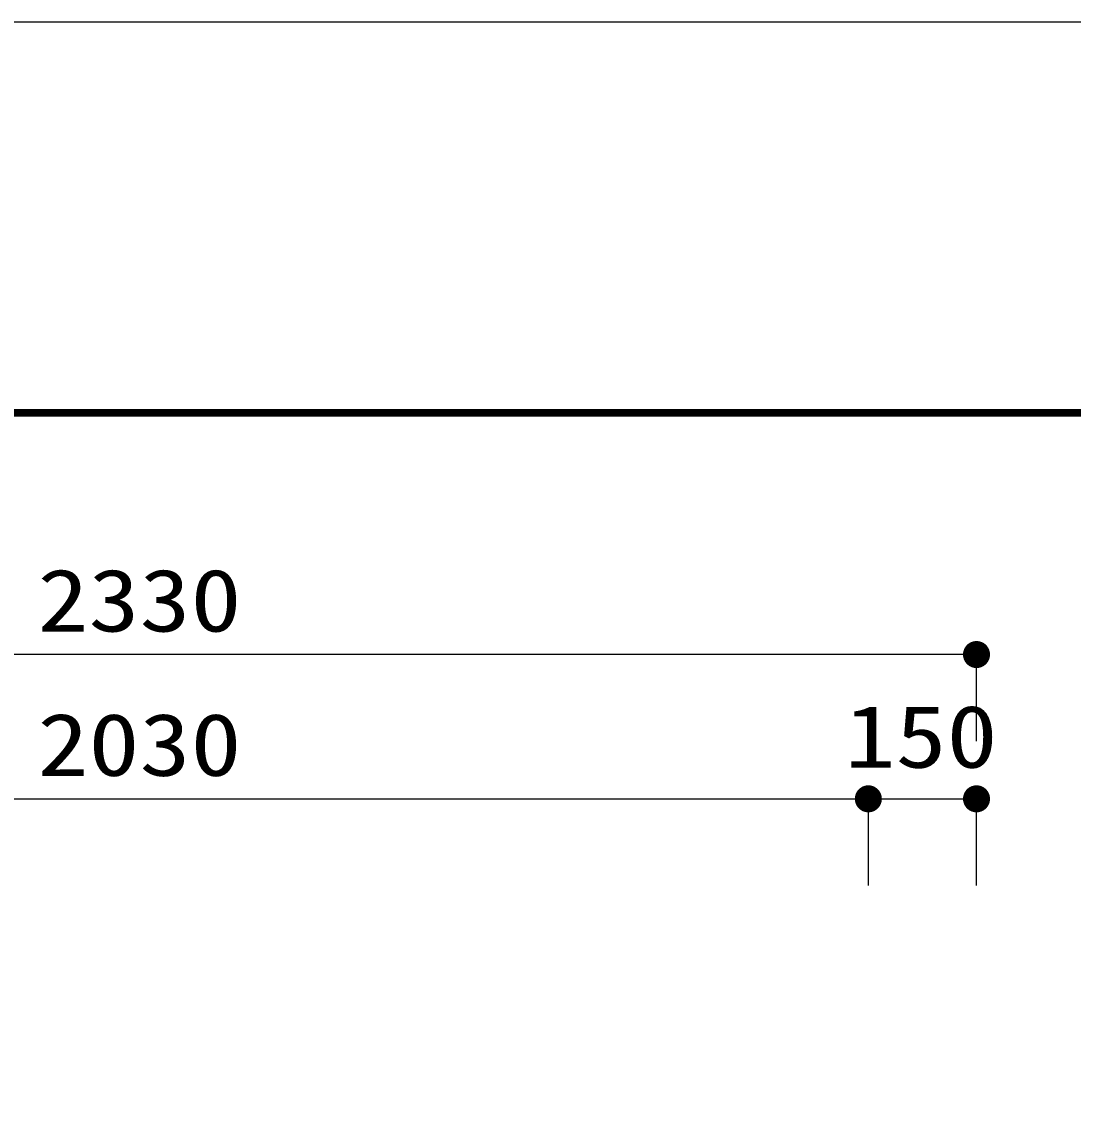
# Model space of a CAD drawing. Units: millimetres, scale not verified. Extents: x -23960 to 8910, y -6308 to 6308.
# Drawn here: x -4858 to -3399, y 4799 to 6308 of the extents above; entities that cross this region are included whole.
import ezdxf
from ezdxf.enums import TextEntityAlignment as Align

# ---------------------------------------------------------------- set-up
doc = ezdxf.new("R2010")
doc.units = ezdxf.units.MM
doc.header["$LTSCALE"] = 30
for name, color, linetype, lineweight in [('0-3_00クル-フ-6寸法', 132, 'Continuous', 25), ('1-4_図面枠', 7, 'Continuous', 25), ('1-5_Axis_waku', 7, 'Continuous', 25)]:
    doc.layers.add(name, color=color, linetype=linetype, lineweight=lineweight)
doc.styles.add('ＭＳ ゴシック', font='')
doc.styles.get('ＭＳ ゴシック').set_extended_font_data('MS Gothic')

msp = doc.modelspace()

# ---------------------------------------------------------------- linework, layer by layer
at = {"layer": '0-3_00クル-フ-6寸法', "color": 4}
for p, q in [((-3533.6, 5430.52), (-5863.58, 5430.52)), ((-3533.6, 5310.52), (-3533.6, 5430.52)), ((-5713.58, 5230.52), (-3683.6, 5230.52)), ((-3683.6, 5110.52), (-3683.6, 5230.52)), ((-3683.6, 5110.52), (-3683.6, 5230.52)), ((-3683.6, 5230.52), (-3533.6, 5230.52)), ((-3533.6, 5110.52), (-3533.6, 5230.52))]:
    msp.add_line(p, q, dxfattribs=at)
at = {"layer": '0-3_00クル-フ-6寸法'}
for points in [[(-3533.6, 5430.52), (-3545.55, 5444.96), (-3543.65, 5446.35)], [(-3533.6, 5430.52), (-3543.65, 5446.35), (-3541.58, 5447.48)], [(-3533.6, 5430.52), (-3541.58, 5447.48), (-3539.4, 5448.35)], [(-3533.6, 5430.52), (-3539.4, 5448.35), (-3537.11, 5448.93)], [(-3533.6, 5430.52), (-3537.11, 5448.93), (-3534.78, 5449.23)], [(-3533.6, 5430.52), (-3534.78, 5449.23), (-3532.42, 5449.23)], [(-3533.6, 5430.52), (-3532.42, 5449.23), (-3530.09, 5448.93)], [(-3533.6, 5430.52), (-3530.09, 5448.93), (-3527.81, 5448.35)], [(-3533.6, 5430.52), (-3527.81, 5448.35), (-3525.62, 5447.48)], [(-3533.6, 5430.52), (-3525.62, 5447.48), (-3523.55, 5446.35)], [(-3533.6, 5430.52), (-3523.55, 5446.35), (-3521.65, 5444.96)], [(-3533.6, 5430.52), (-3552.35, 5430.52), (-3552.2, 5432.87)], [(-3533.6, 5430.52), (-3552.2, 5432.87), (-3551.76, 5435.18)], [(-3533.6, 5430.52), (-3551.76, 5435.18), (-3551.03, 5437.42)], [(-3533.6, 5430.52), (-3551.03, 5437.42), (-3550.03, 5439.55)], [(-3533.6, 5430.52), (-3550.03, 5439.55), (-3548.77, 5441.54)], [(-3533.6, 5430.52), (-3548.77, 5441.54), (-3547.27, 5443.35)], [(-3533.6, 5430.52), (-3547.27, 5443.35), (-3545.55, 5444.96)], [(-3533.6, 5430.52), (-3521.65, 5444.96), (-3519.93, 5443.35)], [(-3533.6, 5430.52), (-3519.93, 5443.35), (-3518.43, 5441.54)], [(-3533.6, 5430.52), (-3518.43, 5441.54), (-3517.17, 5439.55)], [(-3533.6, 5430.52), (-3517.17, 5439.55), (-3516.17, 5437.42)], [(-3533.6, 5430.52), (-3516.17, 5437.42), (-3515.44, 5435.18)], [(-3533.6, 5430.52), (-3515.44, 5435.18), (-3515, 5432.87)], [(-3533.6, 5430.52), (-3515, 5432.87), (-3514.85, 5430.52)], [(-3533.6, 5430.52), (-3552.2, 5428.17), (-3552.35, 5430.52)], [(-3533.6, 5430.52), (-3551.76, 5425.85), (-3552.2, 5428.17)], [(-3533.6, 5430.52), (-3551.03, 5423.61), (-3551.76, 5425.85)], [(-3533.6, 5430.52), (-3550.03, 5421.48), (-3551.03, 5423.61)], [(-3533.6, 5430.52), (-3548.77, 5419.5), (-3550.03, 5421.48)], [(-3533.6, 5430.52), (-3547.27, 5417.68), (-3548.77, 5419.5)], [(-3533.6, 5430.52), (-3545.55, 5416.07), (-3547.27, 5417.68)], [(-3533.6, 5430.52), (-3543.65, 5414.69), (-3545.55, 5416.07)], [(-3533.6, 5430.52), (-3541.58, 5413.55), (-3543.65, 5414.69)], [(-3533.6, 5430.52), (-3539.4, 5412.68), (-3541.58, 5413.55)], [(-3533.6, 5430.52), (-3537.11, 5412.1), (-3539.4, 5412.68)], [(-3533.6, 5430.52), (-3534.78, 5411.8), (-3537.11, 5412.1)], [(-3533.6, 5430.52), (-3532.42, 5411.8), (-3534.78, 5411.8)], [(-3533.6, 5430.52), (-3530.09, 5412.1), (-3532.42, 5411.8)], [(-3533.6, 5430.52), (-3527.81, 5412.68), (-3530.09, 5412.1)], [(-3533.6, 5430.52), (-3525.62, 5413.55), (-3527.81, 5412.68)], [(-3533.6, 5430.52), (-3523.55, 5414.69), (-3525.62, 5413.55)], [(-3533.6, 5430.52), (-3521.65, 5416.07), (-3523.55, 5414.69)], [(-3533.6, 5430.52), (-3519.93, 5417.68), (-3521.65, 5416.07)], [(-3533.6, 5430.52), (-3518.43, 5419.5), (-3519.93, 5417.68)], [(-3533.6, 5430.52), (-3517.17, 5421.48), (-3518.43, 5419.5)], [(-3533.6, 5430.52), (-3516.17, 5423.61), (-3517.17, 5421.48)], [(-3533.6, 5430.52), (-3515.44, 5425.85), (-3516.17, 5423.61)], [(-3533.6, 5430.52), (-3515, 5428.17), (-3515.44, 5425.85)], [(-3533.6, 5430.52), (-3514.85, 5430.52), (-3515, 5428.17)], [(-3683.6, 5230.52), (-3702.2, 5232.87), (-3701.76, 5235.18)], [(-3683.6, 5230.52), (-3702.2, 5232.87), (-3701.76, 5235.18)], [(-3683.6, 5230.52), (-3701.76, 5235.18), (-3701.04, 5237.42)], [(-3683.6, 5230.52), (-3701.76, 5235.18), (-3701.04, 5237.42)], [(-3683.6, 5230.52), (-3701.04, 5237.42), (-3700.03, 5239.55)], [(-3683.6, 5230.52), (-3701.04, 5237.42), (-3700.03, 5239.55)], [(-3683.6, 5230.52), (-3700.03, 5239.55), (-3698.77, 5241.54)], [(-3683.6, 5230.52), (-3700.03, 5239.55), (-3698.77, 5241.54)], [(-3683.6, 5230.52), (-3698.77, 5241.54), (-3697.27, 5243.35)], [(-3683.6, 5230.52), (-3698.77, 5241.54), (-3697.27, 5243.35)], [(-3683.6, 5230.52), (-3697.27, 5243.35), (-3695.55, 5244.96)], [(-3683.6, 5230.52), (-3697.27, 5243.35), (-3695.55, 5244.96)], [(-3683.6, 5230.52), (-3695.55, 5244.96), (-3693.65, 5246.35)], [(-3683.6, 5230.52), (-3695.55, 5244.96), (-3693.65, 5246.35)], [(-3683.6, 5230.52), (-3693.65, 5246.35), (-3691.59, 5247.48)], [(-3683.6, 5230.52), (-3693.65, 5246.35), (-3691.59, 5247.48)], [(-3683.6, 5230.52), (-3691.59, 5247.48), (-3689.4, 5248.35)], [(-3683.6, 5230.52), (-3691.59, 5247.48), (-3689.4, 5248.35)], [(-3683.6, 5230.52), (-3689.4, 5248.35), (-3687.12, 5248.93)], [(-3683.6, 5230.52), (-3689.4, 5248.35), (-3687.12, 5248.93)], [(-3683.6, 5230.52), (-3687.12, 5248.93), (-3684.78, 5249.23)], [(-3683.6, 5230.52), (-3687.12, 5248.93), (-3684.78, 5249.23)], [(-3683.6, 5230.52), (-3684.78, 5249.23), (-3682.42, 5249.23)], [(-3683.6, 5230.52), (-3684.78, 5249.23), (-3682.42, 5249.23)], [(-3683.6, 5230.52), (-3682.42, 5249.23), (-3680.09, 5248.93)], [(-3683.6, 5230.52), (-3682.42, 5249.23), (-3680.09, 5248.93)], [(-3683.6, 5230.52), (-3680.09, 5248.93), (-3677.81, 5248.35)], [(-3683.6, 5230.52), (-3680.09, 5248.93), (-3677.81, 5248.35)], [(-3683.6, 5230.52), (-3677.81, 5248.35), (-3675.62, 5247.48)], [(-3683.6, 5230.52), (-3677.81, 5248.35), (-3675.62, 5247.48)], [(-3683.6, 5230.52), (-3675.62, 5247.48), (-3673.56, 5246.35)], [(-3683.6, 5230.52), (-3675.62, 5247.48), (-3673.56, 5246.35)], [(-3683.6, 5230.52), (-3673.56, 5246.35), (-3671.65, 5244.96)], [(-3683.6, 5230.52), (-3673.56, 5246.35), (-3671.65, 5244.96)], [(-3683.6, 5230.52), (-3671.65, 5244.96), (-3669.93, 5243.35)], [(-3683.6, 5230.52), (-3671.65, 5244.96), (-3669.93, 5243.35)], [(-3683.6, 5230.52), (-3669.93, 5243.35), (-3668.43, 5241.54)], [(-3683.6, 5230.52), (-3669.93, 5243.35), (-3668.43, 5241.54)], [(-3683.6, 5230.52), (-3668.43, 5241.54), (-3667.17, 5239.55)], [(-3683.6, 5230.52), (-3668.43, 5241.54), (-3667.17, 5239.55)], [(-3683.6, 5230.52), (-3667.17, 5239.55), (-3666.17, 5237.42)], [(-3683.6, 5230.52), (-3667.17, 5239.55), (-3666.17, 5237.42)], [(-3683.6, 5230.52), (-3666.17, 5237.42), (-3665.44, 5235.18)], [(-3683.6, 5230.52), (-3666.17, 5237.42), (-3665.44, 5235.18)], [(-3683.6, 5230.52), (-3665.44, 5235.18), (-3665, 5232.87)], [(-3683.6, 5230.52), (-3665.44, 5235.18), (-3665, 5232.87)], [(-3533.6, 5230.52), (-3552.2, 5232.87), (-3551.76, 5235.18)], [(-3533.6, 5230.52), (-3551.76, 5235.18), (-3551.03, 5237.42)], [(-3533.6, 5230.52), (-3551.03, 5237.42), (-3550.03, 5239.55)], [(-3533.6, 5230.52), (-3550.03, 5239.55), (-3548.77, 5241.54)], [(-3533.6, 5230.52), (-3548.77, 5241.54), (-3547.27, 5243.35)], [(-3533.6, 5230.52), (-3547.27, 5243.35), (-3545.55, 5244.96)], [(-3533.6, 5230.52), (-3545.55, 5244.96), (-3543.65, 5246.35)], [(-3533.6, 5230.52), (-3543.65, 5246.35), (-3541.58, 5247.48)], [(-3533.6, 5230.52), (-3541.58, 5247.48), (-3539.4, 5248.35)], [(-3533.6, 5230.52), (-3539.4, 5248.35), (-3537.11, 5248.93)], [(-3533.6, 5230.52), (-3537.11, 5248.93), (-3534.78, 5249.23)], [(-3533.6, 5230.52), (-3534.78, 5249.23), (-3532.42, 5249.23)], [(-3533.6, 5230.52), (-3532.42, 5249.23), (-3530.09, 5248.93)], [(-3533.6, 5230.52), (-3530.09, 5248.93), (-3527.81, 5248.35)], [(-3533.6, 5230.52), (-3527.81, 5248.35), (-3525.62, 5247.48)], [(-3533.6, 5230.52), (-3525.62, 5247.48), (-3523.55, 5246.35)], [(-3533.6, 5230.52), (-3523.55, 5246.35), (-3521.65, 5244.96)], [(-3533.6, 5230.52), (-3521.65, 5244.96), (-3519.93, 5243.35)], [(-3533.6, 5230.52), (-3519.93, 5243.35), (-3518.43, 5241.54)], [(-3533.6, 5230.52), (-3518.43, 5241.54), (-3517.17, 5239.55)], [(-3533.6, 5230.52), (-3517.17, 5239.55), (-3516.17, 5237.42)], [(-3533.6, 5230.52), (-3516.17, 5237.42), (-3515.44, 5235.18)], [(-3533.6, 5230.52), (-3515.44, 5235.18), (-3515, 5232.87)], [(-3683.6, 5230.52), (-3702.35, 5230.52), (-3702.2, 5232.87)], [(-3683.6, 5230.52), (-3702.35, 5230.52), (-3702.2, 5232.87)], [(-3683.6, 5230.52), (-3702.2, 5228.17), (-3702.35, 5230.52)], [(-3683.6, 5230.52), (-3702.2, 5228.17), (-3702.35, 5230.52)], [(-3683.6, 5230.52), (-3701.76, 5225.85), (-3702.2, 5228.17)], [(-3683.6, 5230.52), (-3701.76, 5225.85), (-3702.2, 5228.17)], [(-3683.6, 5230.52), (-3701.04, 5223.61), (-3701.76, 5225.85)], [(-3683.6, 5230.52), (-3701.04, 5223.61), (-3701.76, 5225.85)], [(-3683.6, 5230.52), (-3700.03, 5221.48), (-3701.04, 5223.61)], [(-3683.6, 5230.52), (-3700.03, 5221.48), (-3701.04, 5223.61)], [(-3683.6, 5230.52), (-3698.77, 5219.5), (-3700.03, 5221.48)], [(-3683.6, 5230.52), (-3698.77, 5219.5), (-3700.03, 5221.48)], [(-3683.6, 5230.52), (-3697.27, 5217.68), (-3698.77, 5219.5)], [(-3683.6, 5230.52), (-3697.27, 5217.68), (-3698.77, 5219.5)], [(-3683.6, 5230.52), (-3695.55, 5216.07), (-3697.27, 5217.68)], [(-3683.6, 5230.52), (-3695.55, 5216.07), (-3697.27, 5217.68)], [(-3683.6, 5230.52), (-3693.65, 5214.69), (-3695.55, 5216.07)], [(-3683.6, 5230.52), (-3693.65, 5214.69), (-3695.55, 5216.07)], [(-3683.6, 5230.52), (-3691.59, 5213.55), (-3693.65, 5214.69)], [(-3683.6, 5230.52), (-3691.59, 5213.55), (-3693.65, 5214.69)], [(-3683.6, 5230.52), (-3689.4, 5212.68), (-3691.59, 5213.55)], [(-3683.6, 5230.52), (-3689.4, 5212.68), (-3691.59, 5213.55)], [(-3683.6, 5230.52), (-3687.12, 5212.1), (-3689.4, 5212.68)], [(-3683.6, 5230.52), (-3687.12, 5212.1), (-3689.4, 5212.68)], [(-3683.6, 5230.52), (-3684.78, 5211.8), (-3687.12, 5212.1)], [(-3683.6, 5230.52), (-3684.78, 5211.8), (-3687.12, 5212.1)], [(-3683.6, 5230.52), (-3682.42, 5211.8), (-3684.78, 5211.8)], [(-3683.6, 5230.52), (-3682.42, 5211.8), (-3684.78, 5211.8)], [(-3683.6, 5230.52), (-3665, 5232.87), (-3664.85, 5230.52)], [(-3683.6, 5230.52), (-3665, 5232.87), (-3664.85, 5230.52)], [(-3683.6, 5230.52), (-3680.09, 5212.1), (-3682.42, 5211.8)], [(-3683.6, 5230.52), (-3677.81, 5212.68), (-3680.09, 5212.1)], [(-3683.6, 5230.52), (-3675.62, 5213.55), (-3677.81, 5212.68)], [(-3683.6, 5230.52), (-3673.56, 5214.69), (-3675.62, 5213.55)], [(-3683.6, 5230.52), (-3671.65, 5216.07), (-3673.56, 5214.69)], [(-3683.6, 5230.52), (-3669.93, 5217.68), (-3671.65, 5216.07)], [(-3683.6, 5230.52), (-3668.43, 5219.5), (-3669.93, 5217.68)], [(-3683.6, 5230.52), (-3667.17, 5221.48), (-3668.43, 5219.5)], [(-3683.6, 5230.52), (-3666.17, 5223.61), (-3667.17, 5221.48)], [(-3683.6, 5230.52), (-3665.44, 5225.85), (-3666.17, 5223.61)], [(-3683.6, 5230.52), (-3665, 5228.17), (-3665.44, 5225.85)], [(-3683.6, 5230.52), (-3664.85, 5230.52), (-3665, 5228.17)], [(-3683.6, 5230.52), (-3680.09, 5212.1), (-3682.42, 5211.8)], [(-3683.6, 5230.52), (-3677.81, 5212.68), (-3680.09, 5212.1)], [(-3683.6, 5230.52), (-3675.62, 5213.55), (-3677.81, 5212.68)], [(-3683.6, 5230.52), (-3673.56, 5214.69), (-3675.62, 5213.55)], [(-3683.6, 5230.52), (-3671.65, 5216.07), (-3673.56, 5214.69)], [(-3683.6, 5230.52), (-3669.93, 5217.68), (-3671.65, 5216.07)], [(-3683.6, 5230.52), (-3668.43, 5219.5), (-3669.93, 5217.68)], [(-3683.6, 5230.52), (-3667.17, 5221.48), (-3668.43, 5219.5)], [(-3683.6, 5230.52), (-3666.17, 5223.61), (-3667.17, 5221.48)], [(-3683.6, 5230.52), (-3665.44, 5225.85), (-3666.17, 5223.61)], [(-3683.6, 5230.52), (-3665, 5228.17), (-3665.44, 5225.85)], [(-3683.6, 5230.52), (-3664.85, 5230.52), (-3665, 5228.17)], [(-3533.6, 5230.52), (-3552.35, 5230.52), (-3552.2, 5232.87)], [(-3533.6, 5230.52), (-3552.2, 5228.17), (-3552.35, 5230.52)], [(-3533.6, 5230.52), (-3551.76, 5225.85), (-3552.2, 5228.17)], [(-3533.6, 5230.52), (-3551.03, 5223.61), (-3551.76, 5225.85)], [(-3533.6, 5230.52), (-3550.03, 5221.48), (-3551.03, 5223.61)], [(-3533.6, 5230.52), (-3548.77, 5219.5), (-3550.03, 5221.48)], [(-3533.6, 5230.52), (-3547.27, 5217.68), (-3548.77, 5219.5)], [(-3533.6, 5230.52), (-3545.55, 5216.07), (-3547.27, 5217.68)], [(-3533.6, 5230.52), (-3543.65, 5214.69), (-3545.55, 5216.07)], [(-3533.6, 5230.52), (-3541.58, 5213.55), (-3543.65, 5214.69)], [(-3533.6, 5230.52), (-3539.4, 5212.68), (-3541.58, 5213.55)], [(-3533.6, 5230.52), (-3537.11, 5212.1), (-3539.4, 5212.68)], [(-3533.6, 5230.52), (-3534.78, 5211.8), (-3537.11, 5212.1)], [(-3533.6, 5230.52), (-3532.42, 5211.8), (-3534.78, 5211.8)], [(-3533.6, 5230.52), (-3515, 5232.87), (-3514.85, 5230.52)], [(-3533.6, 5230.52), (-3530.09, 5212.1), (-3532.42, 5211.8)], [(-3533.6, 5230.52), (-3527.81, 5212.68), (-3530.09, 5212.1)], [(-3533.6, 5230.52), (-3525.62, 5213.55), (-3527.81, 5212.68)], [(-3533.6, 5230.52), (-3523.55, 5214.69), (-3525.62, 5213.55)], [(-3533.6, 5230.52), (-3521.65, 5216.07), (-3523.55, 5214.69)], [(-3533.6, 5230.52), (-3519.93, 5217.68), (-3521.65, 5216.07)], [(-3533.6, 5230.52), (-3518.43, 5219.5), (-3519.93, 5217.68)], [(-3533.6, 5230.52), (-3517.17, 5221.48), (-3518.43, 5219.5)], [(-3533.6, 5230.52), (-3516.17, 5223.61), (-3517.17, 5221.48)], [(-3533.6, 5230.52), (-3515.44, 5225.85), (-3516.17, 5223.61)], [(-3533.6, 5230.52), (-3515, 5228.17), (-3515.44, 5225.85)], [(-3533.6, 5230.52), (-3514.85, 5230.52), (-3515, 5228.17)]]:
    msp.add_solid(points, dxfattribs=at)
at = {"layer": '1-4_図面枠'}
msp.add_lwpolyline([(-8910, -6307.5), (-8910, 6307.5), (8910, 6307.5), (8910, -6307.5)], close=True, dxfattribs=at)
at = {"layer": '1-5_Axis_waku'}
for p, q in [((-7778.4, 5769.9), (8408.4, 5769.9)), ((-7777.8, 5769.3), (8407.8, 5769.3)), ((-7777.2, 5768.7), (8407.2, 5768.7)), ((-7776.6, 5768.1), (8406.6, 5768.1)), ((-7776, 5767.5), (8406, 5767.5)), ((-7775.4, 5766.9), (8405.4, 5766.9)), ((-7774.8, 5766.3), (8404.8, 5766.3)), ((-7774.2, 5765.7), (8404.2, 5765.7)), ((-7773.6, 5765.1), (8403.6, 5765.1)), ((-7773, 5764.5), (8403, 5764.5)), ((-7772.4, 5763.9), (8402.4, 5763.9)), ((-7771.8, 5763.3), (8401.8, 5763.3)), ((-7771.2, 5762.7), (8401.2, 5762.7)), ((-7770.6, 5762.1), (8400.6, 5762.1)), ((-7770, 5761.5), (8400, 5761.5))]:
    msp.add_line(p, q, dxfattribs=at)

# ---------------------------------------------------------------- texts
at = {"layer": '0-3_00クル-フ-6寸法', "color": 3, "style": 'ＭＳ ゴシック', "width": 1.2}
for s, p in [('2330', (-4835.74, 5436.36)), ('150', (-3716.6, 5247.61)), ('2030', (-4835.74, 5236.36))]:
    msp.add_text(s, height=86.66, dxfattribs=at).set_placement(p, align=Align.BOTTOM_LEFT)

doc.saveas('drawing.dxf')
